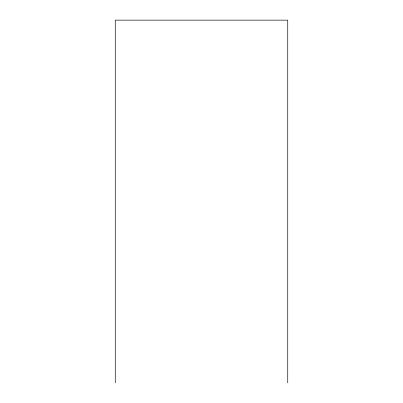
<?xml version="1.0" encoding="UTF-8"?>
<svg xmlns="http://www.w3.org/2000/svg" width="403" height="403" viewBox="0 0 403 403"><rect width="100%" height="100%" fill="white"/><g stroke="black" fill="none" stroke-linecap="round" stroke-linejoin="round"><path stroke-width="0.6" d="M287.737 382.85L287.737 20.15L115.263 20.15L115.263 382.85"/></g></svg>
